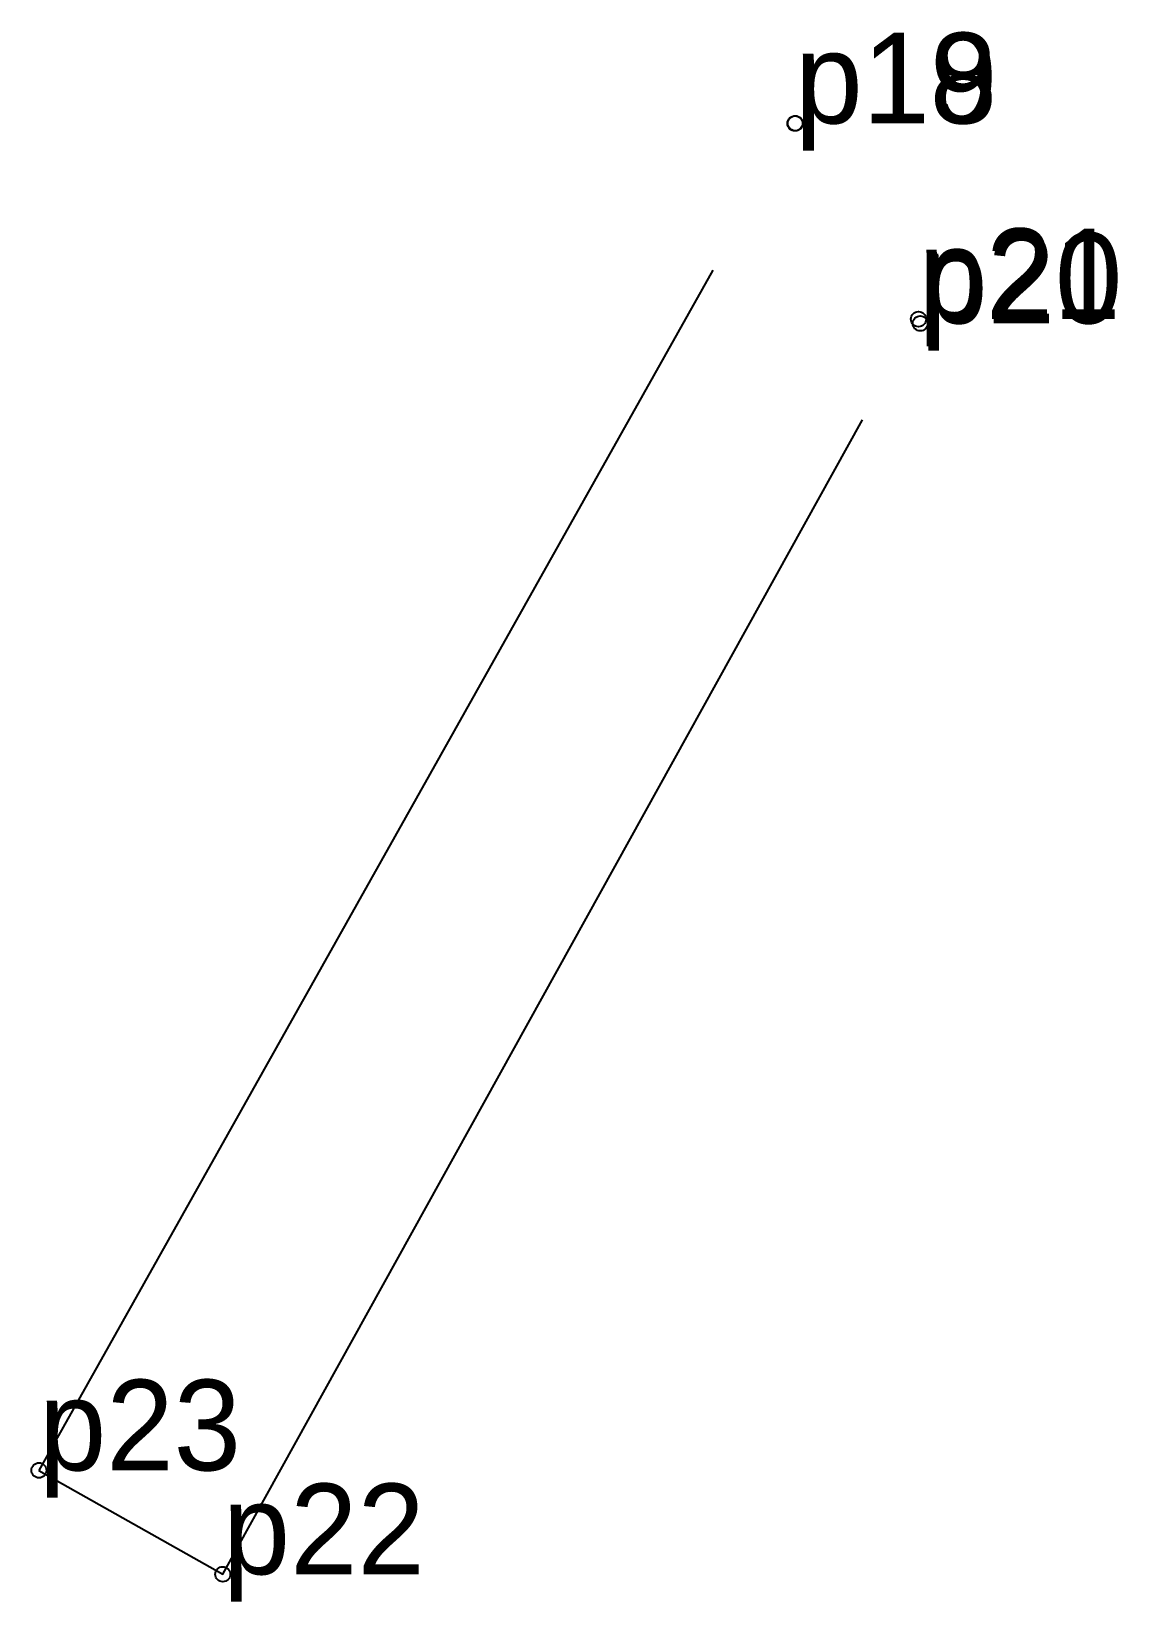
# Model space of a CAD drawing. Extents: x 537679.9 to 537701.5, y 1837375.3 to 1837406.5.
import ezdxf

# ---------------------------------------------------------------- set-up
doc = ezdxf.new("R2010")
doc.units = 0
for name, color, linetype in [('Level 12', 7, 'Continuous'), ('Level 36', 7, 'Continuous'), ('Level 7', 7, 'Continuous')]:
    doc.layers.add(name, color=color, linetype=linetype)

msp = doc.modelspace()

# ---------------------------------------------------------------- linework, layer by layer
at = {"layer": 'Level 36'}
msp.add_line((537693.44, 1837401.73), (537680.044, 1837377.885), dxfattribs=at)
msp.add_lwpolyline([(537680.044, 1837377.885), (537683.697, 1837375.821), (537696.415, 1837398.755)], dxfattribs=at)
at = {"layer": 'Level 7'}
for centre in [(537695.07, 1837404.644), (537695.07, 1837404.644), (537695.077, 1837404.645), (537695.077, 1837404.645), (537697.525, 1837400.756), (537697.525, 1837400.756), (537697.56, 1837400.671), (537697.56, 1837400.671), (537680.044, 1837377.885), (537680.044, 1837377.885), (537683.697, 1837375.821), (537683.697, 1837375.821)]:
    msp.add_circle(centre, 0.15, dxfattribs=at)

# ---------------------------------------------------------------- texts
at = {"layer": 'Level 12'}
for s, p in [('p18', (537695.07, 1837404.644)), ('p18', (537695.07, 1837404.644)), ('p19', (537695.077, 1837404.645)), ('p19', (537695.077, 1837404.645)), ('p21', (537697.525, 1837400.756)), ('p21', (537697.525, 1837400.756)), ('p20', (537697.56, 1837400.671)), ('p20', (537697.56, 1837400.671)), ('p23', (537680.044, 1837377.885)), ('p23', (537680.044, 1837377.885)), ('p22', (537683.697, 1837375.821)), ('p22', (537683.697, 1837375.821))]:
    msp.add_text(s, height=1.8, dxfattribs=at).set_placement(p)

doc.saveas('drawing.dxf')
